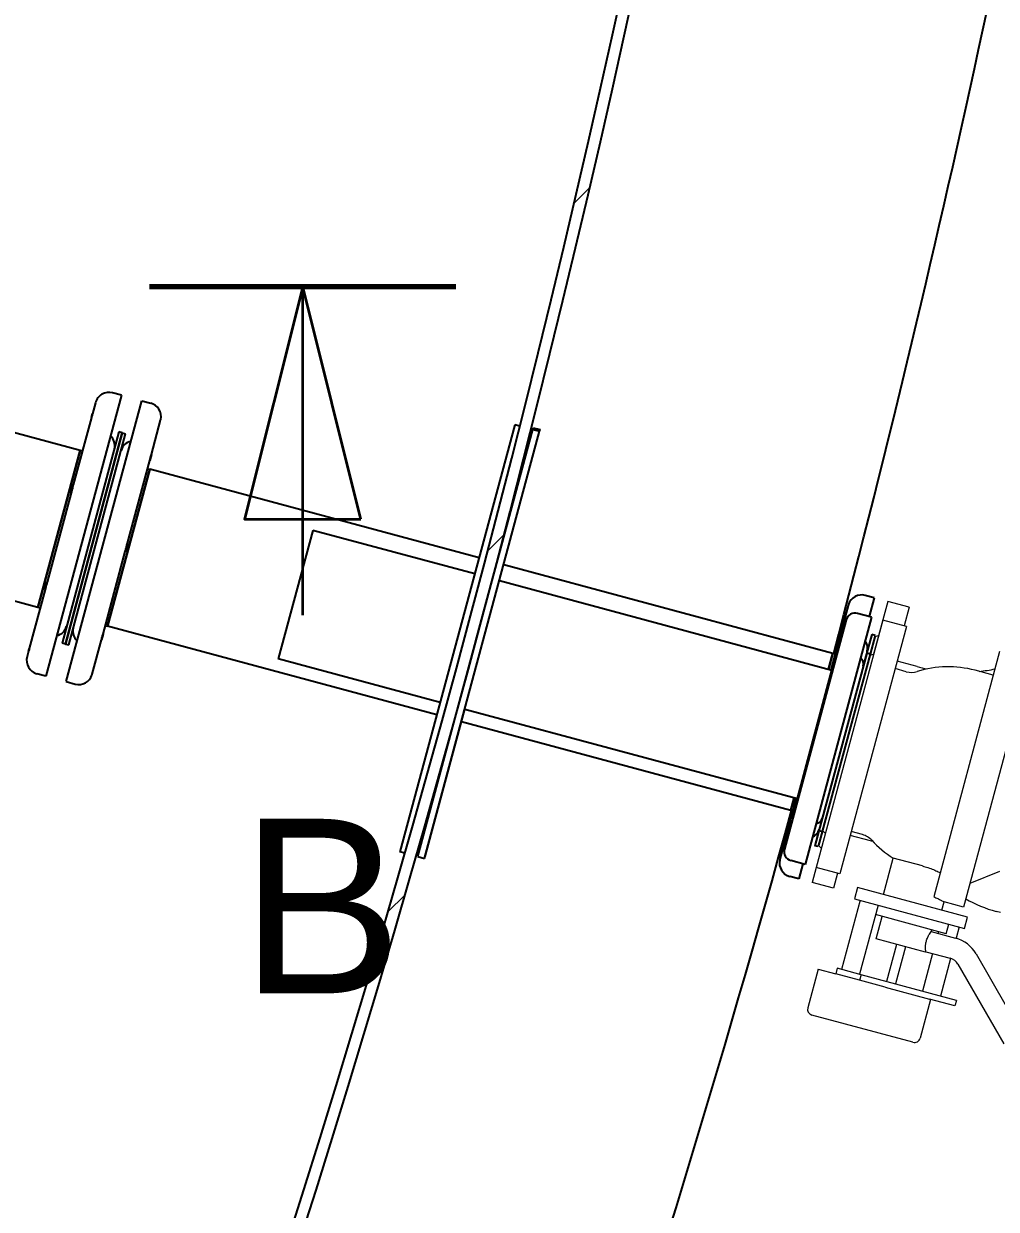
# Model space of a CAD drawing. Header units: millimetres. Extents: x 0 to 157650, y 0 to 89100.
# Drawn here: x 80116 to 82624, y 52001 to 55057 of the extents above; entities that cross this region are included whole.
import ezdxf

# ---------------------------------------------------------------- set-up
doc = ezdxf.new("R2010")
doc.units = ezdxf.units.MM
doc.header["$LTSCALE"] = 150
doc.linetypes.add('CHAIN', pattern=[0.35429999999999995, 0.2362, -0.0295, 0.0591, -0.0295])
for name, color, linetype, lineweight in [('Hatch', 7, 'Continuous', 18), ('Section Line', 7, 'CHAIN', 35), ('Visible', 7, 'Continuous', 25)]:
    doc.layers.add(name, color=color, linetype=linetype, lineweight=lineweight)
doc.layers.add('P_Biomass (BM)', color=150, linetype='Continuous', lineweight=18, true_color=0x007fff)
doc.styles.add('Title', font='arial.ttf')

# ---------------------------------------------------------------- blocks, each defined once
blk = doc.blocks.new('2dTransSection1')
at = {"layer": 'Section Line', "linetype": 'Continuous', "lineweight": 70}
blk.add_line((536.2703782847154, 362.5330789586022), (541.5333967514762, 362.5330789586022), dxfattribs=at)
at = {"layer": 'Section Line', "linetype": 'Continuous'}
for p, q in [((538.9018875180958, 362.5330789586022), (537.9018875180958, 358.5330789586021)), ((538.9018875180958, 358.5330789586021), (538.9018875180958, 362.5330789586022)), ((539.9018875180958, 358.5330789586021), (538.9018875180958, 362.5330789586022)), ((537.9018875180958, 358.5330789586021), (539.9018875180958, 358.5330789586021)), ((538.9018875180958, 356.8828718079424), (538.9018875180958, 358.5330789586021))]:
    blk.add_line(p, q, dxfattribs=at)
at = {"layer": 'Section Line', "linetype": 'Continuous', "flags": 128}
blk.add_lwpolyline([(539.9018856321591, 358.53308056636), (538.9018856321591, 362.53308056636), (537.9018856321591, 358.53308056636), (539.9018856321591, 358.53308056636)], dxfattribs=at)
at = {"layer": 'Section Line'}
blk.add_solid([(539.9018856321591, 358.53308056636), (538.9018856321591, 362.53308056636), (537.9018856321591, 358.53308056636), (539.9018856321591, 358.53308056636)], dxfattribs=at)
at = {"layer": 'Section Line', "insert": (537.8252413208156, 350.3828716887332), "char_height": 3.00000011920929, "attachment_point": 7, "style": 'Title'}
blk.add_mtext('B', dxfattribs=at)

msp = doc.modelspace()

# ---------------------------------------------------------------- hatches: boundary and pattern name
at = {"layer": 'Hatch'}
h = msp.add_hatch(dxfattribs=at)
h.set_pattern_fill('ANSI31', color=256, scale=3810, style=0)
h.set_pattern_definition([(45, (0, 0), (-336.7596045400933, 336.7596045400933), [])])
edge = h.paths.add_edge_path()
edge.add_line((75989.09197072382, 42159.58709388264), (75952.4106119664, 42159.58709388264))
edge.add_ellipse((46662.94927914895, 62779.96184395408), major_axis=(-4008.925785350936, -35594.95630068315), ratio=1, start_angle=61.27960638677425, end_angle=90)
edge.add_line((82257.90557983212, 58771.03605860315), (82287.71710102195, 58767.67849931894))
edge.add_ellipse((46662.949279149, 62779.96184395408), major_axis=(30463.29758906604, -18899.99999999983), ratio=1, start_angle=2.8421709430404007e-13, end_angle=25.39031012699229, ccw=False)
edge.add_ellipse((46662.94927923882, 62779.96184389765), major_axis=(19199.99999987909, 30275.11354226485), ratio=1, start_angle=270.0000000000001, end_angle=270.56598760996, ccw=False)
edge.add_ellipse((46662.94927914807, 62779.96184395474), major_axis=(20620.37475007207, 29326.14269157576), ratio=1, start_angle=269.99999999999994, end_angle=272.73034773299247, ccw=False)

# ---------------------------------------------------------------- linework, layer by layer
at = {"layer": 'P_Biomass (BM)'}
for p, q in [((82343.7887763237, 53567.62670171687), (82307.2316946027, 53431.76253934198)), ((82398.83108403403, 53552.81642278896), (82343.78877632368, 53567.62670171683)), ((82398.83108403401, 53552.81642278896), (82385.8702555177, 53504.64758580431)), ((82330.8717484868, 53519.45388166788), (82159.30000109537, 52882.14458823412)), ((82391.70581740551, 53503.07657850778), (82330.8717484868, 53519.45388166788)), ((82391.70581740548, 53503.0765785078), (82220.13407001404, 52865.76728507403)), ((82310.15425796458, 53477.26233277228), (82320.19526210711, 53479.9415557584)), ((82297.22527668304, 53429.09396281465), (82307.2666351554, 53431.77185751555)), ((82632.14523265549, 53438.34723744648), (82462.04639512778, 52806.50911953439)), ((82391.429237438, 53386.64559679107), (82362.46063319103, 53394.44431258157)), ((82419.7446579883, 53399.62088622063), (82367.62932536668, 53413.6436015582)), ((82710.36046412236, 53417.29070481208), (82538.78871673092, 52779.98141137832)), ((82615.76792949537, 53377.51316852786), (82568.69394759405, 53390.1860816874)), ((82175.56531035092, 52977.18373656161), (82182.90511442669, 52969.82661238645)), ((82278.34785847542, 52966.60083520974), (82249.37925422845, 52974.39955100025)), ((82165.16942214404, 52938.42710992393), (82172.47980100395, 52931.10141880206)), ((82298.92396147116, 52950.59153384691), (82246.74922955596, 52964.63023180122)), ((82332.33209547758, 52812.26106504243), (82357.58623560605, 52906.06845726315)), ((82432.90460664824, 52885.79179620777), (82357.58623560608, 52906.06845726314)), ((82159.34246524856, 52882.13315634534), (82148.91668516705, 52843.38581079161)), ((82220.13407001409, 52865.76728507403), (82159.30000109537, 52882.14458823412)), ((82214.38281379941, 52867.31559621372), (82203.95899287736, 52828.5755318637)), ((82631.76483028871, 52871.4565025654), (82555.16601989097, 52840.81548029701)), ((82203.95899287738, 52828.5755318637), (82148.91668516707, 52843.38581079157)), ((82265.70430570953, 52830.19811136057), (82257.90558991903, 52801.22950711361)), ((82549.59662733004, 52753.77069661342), (82265.70430570953, 52830.1981113605)), ((82272.208838266, 52797.37889119201), (82224.24673615432, 52619.22197507296)), ((82257.90558991906, 52801.22950711357), (82541.79791153957, 52724.80209236649)), ((82318.55860506113, 52784.90094592714), (82270.59650294944, 52606.74402980813)), ((82482.96883756194, 52771.70774293168), (82488.81787440486, 52793.43419611696)), ((82538.78871673092, 52779.98141137832), (82488.8178744049, 52793.43419611696)), ((82494.6129571718, 52711.09698086332), (82311.92969663924, 52760.27763231726)), ((82313.89448138293, 52697.6124523753), (82329.49191296393, 52755.54966086928)), ((82541.79791153948, 52724.8020923665), (82549.59662732999, 52753.77069661346)), ((82634.33197583156, 52765.58863932948), (82623.50943488514, 52768.50066930773)), ((82455.78396428213, 52716.89002075396), (82456.95377165067, 52721.23531139101)), ((82494.61295717178, 52711.09698086332), (82501.24186559374, 52735.72029447324)), ((82527.49466319256, 52728.6527082881), (82519.69433045128, 52699.67809782073)), ((82441.35634006969, 52663.29810289702), (82313.89448138293, 52697.61245237531)), ((82455.78396428206, 52716.89002075391), (82518.69139949881, 52699.95454108137)), ((82474.51598797539, 52716.50733994293), (82473.3461806068, 52712.16204930588)), ((82366.03796902756, 52683.5747639524), (82340.30220691883, 52587.9783699373)), ((82389.21285242504, 52677.33579131991), (82363.47709031637, 52581.73939730491)), ((82441.35634006972, 52663.298102897), (82441.74627585923, 52664.74653310936)), ((82441.74627585919, 52664.74653310934), (82504.65371107594, 52647.8110534368)), ((82459.3084921839, 52660.01856166138), (82433.18279428566, 52562.97373743392)), ((82505.65399520182, 52647.5247784456), (82479.53256108091, 52550.49579216912)), ((82524.67338716338, 52632.41189761813), (82642.76806715678, 52427.3080822167)), ((82571.4705455476, 52659.35676665034), (82689.56522554101, 52454.25295124891)), ((82164.22786612876, 52619.84575760821), (82137.32229665147, 52519.90407295607)), ((82164.22786612873, 52619.84575760827), (82209.7239893166, 52607.59762403273)), ((82213.6233472118, 52622.08192615617), (82209.72398931658, 52607.59762403266)), ((82271.17567883019, 52591.05404957265), (82209.72398931655, 52607.59762403274)), ((82275.07503672548, 52605.53835169609), (82213.62334721182, 52622.08192615621)), ((82275.07503672548, 52605.53835169609), (82271.1756788302, 52591.05404957263)), ((82520.88179478014, 52539.36405385585), (82275.07503672547, 52605.53835169602)), ((82336.95322001242, 52573.34590096091), (82271.17567883022, 52591.05404957259)), ((82336.9532200124, 52573.34590096097), (82451.20489570276, 52542.58790034411)), ((82453.91390859858, 52541.85859970303), (82427.00833912131, 52441.91691505088)), ((82516.98243688488, 52524.87975173235), (82451.20489570273, 52542.58790034402)), ((82520.88179478014, 52539.36405385585), (82516.98243688491, 52524.87975173233)), ((82408.62467910258, 52431.33197082271), (82147.90724087968, 52501.52041293738))]:
    msp.add_line(p, q, dxfattribs=at)
for centre, radius, start, end in [((82499.28537705838, 53132.36550388921), 266.9999999999987, 74.9324778539937, 107.3559401203006), ((82532.22498873512, 53817.65332210272), 432.9006147540964, 254.9400571554111, 258.324579217817), ((82532.22498873512, 53817.65332210272), 432.9006147540949, 276.2467182801328, 281.718122319538), ((82404.56446083296, 53435.43684633054), 50.52840909090845, 254.9324778539827, 287.3559401202237), ((82265.2126350805, 52917.80958567026), 50.52840909090826, 42.50901558765872, 74.93247785398583), ((82186.44363072432, 52532.55909796482), 432.9006147540964, 74.05022773511591, 74.9400571554111), ((82499.28537705838, 53132.36550388921), 266.9999999999985, 222.5090155876895, 237.9466692761246), ((82707.69417826482, 53081.37273418743), 323.999999999999, 239.7690550447139, 254.9400571554063), ((82496.07512370634, 52615.94558876519), 86.99999999999933, 29.93247785396583, 74.93247785400615), ((82496.07512370634, 52615.94558876519), 32.99999999999991, 29.93247785398058, 74.93247785405856), ((82151.80659877496, 52516.00471506087), 14.99999999999988, 164.9324778541362, 254.9324778539291), ((82412.52403699784, 52445.81627294609), 14.99999999999988, 254.932477853979, 344.9324778541468)]:
    msp.add_arc(centre, radius, start, end, dxfattribs=at)
for points, knots in [([(82432.90460664826, 52885.79179620777), (82437.66390384617, 52884.51053302047), (82442.53805541089, 52883.04650523629), (82452.13641951347, 52879.84643387757), (82456.86090683608, 52878.1108818323), (82465.83976472, 52874.53641166855), (82470.10212048402, 52872.69562846766), (82475.66725919698, 52870.14599220371), (82477.25767250928, 52869.39772637709), (82478.77970663604, 52868.66559399058)], [7.884943576013701, 7.884943576013701, 7.884943576013701, 7.884943576013701, 8.377818257582677, 8.377818257582677, 8.87069293915165, 8.87069293915165, 9.363567620720627, 9.363567620720627, 9.571640836282484, 9.571640836282484, 9.571640836282484, 9.571640836282484]), ([(82462.04639512778, 52806.50911953439), (82464.15136369027, 52805.58880115324), (82466.1285007033, 52804.69917763836), (82471.14544539872, 52802.39283248856), (82474.119230345, 52800.96648936766), (82479.34915249037, 52798.38655947844), (82481.60595719854, 52797.23392580055), (82485.2277274098, 52795.35403753009), (82486.595760864, 52794.62599472871), (82488.39103152818, 52793.66586898934), (82488.81787440486, 52793.43419611696), (82488.81787440486, 52793.43419611696)], [9.550416921373783, 9.550416921373783, 9.550416921373783, 9.550416921373783, 9.834153185202354, 9.834153185202354, 10.32582809563035, 10.32582809563035, 10.81750300605835, 10.81750300605835, 11.30917791648635, 11.30917791648635, 11.80085282691031, 11.80085282691031, 11.80085282691435, 11.80085282691435]), ([(82441.74627585922, 52664.74653310936), (82441.74627585922, 52664.74653310936), (82441.64344716883, 52665.49307412747), (82441.34096812103, 52668.44139502381), (82441.15295900415, 52670.63788186057), (82441.00170817332, 52675.59745837688), (82441.02855269687, 52678.70600954261), (82441.66456611492, 52685.4086867094), (82442.29496299059, 52689.00146359482), (82444.0815528147, 52695.63781436803), (82445.34007453406, 52699.06149207644), (82448.15503254232, 52705.1775697151), (82449.69243261835, 52707.87946016154), (82452.3131458873, 52712.09278877405), (82453.57846835983, 52713.8980203084), (82455.32024014744, 52716.29600294412), (82455.78396428205, 52716.89002075383), (82455.78396428213, 52716.89002075395)], [1.373759576401338, 1.373759576401338, 1.373759576401388, 1.373759576401388, 1.717007822159486, 1.717007822159486, 2.060256067917633, 2.060256067917633, 2.403887610360155, 2.403887610360155, 2.747519152802676, 2.747519152802676, 3.091150695245198, 3.091150695245198, 3.43478223768772, 3.43478223768772, 3.778030483445867, 3.778030483445867, 4.121278729169355, 4.121278729169355, 4.121278729204015, 4.121278729204015])]:
    msp.add_open_spline(points, degree=3, knots=knots, dxfattribs=at)
at = {"layer": 'Visible', "color": 9, "true_color": 0xc0c0c0}
for p, q in [((80261.3376456729, 53956.61897547558), (79102.55222018684, 54268.41432130521)), ((80368.05962738085, 54099.23777199376), (80173.18753623731, 53374.99688106497)), ((80368.05962738086, 54099.23777199385), (80344.88391887111, 54105.47367891044)), ((80225.33288038414, 53360.96609050266), (80420.20497152768, 54085.20698143147)), ((80300.76649573166, 54080.06397652067), (80292.9335032963, 54050.95270980855)), ((80420.20497152764, 54085.20698143147), (80443.38068003739, 54078.97107451488)), ((80290.40208679852, 54041.54471644793), (80243.75282077985, 53868.17301512173)), ((80290.40208679851, 54041.54471644785), (80292.9335032963, 54050.95270980853)), ((80444.9851141412, 53946.38152275496), (80468.7437525186, 54034.68035161618)), ((81382.25718766166, 54023.37790078059), (81085.90598763901, 52922.57093939037)), ((81132.25575444374, 52910.09299412357), (81428.60695446648, 54010.89995551412)), ((81149.63691699202, 52905.41376464952), (81445.98811701476, 54006.22072604008)), ((81281.04774319867, 53462.78607249818), (81429.76665481461, 54015.49896439895)), ((81395.25881577136, 54019.8776975408), (81382.25718766167, 54023.37790078051)), ((81428.60695446644, 54010.89995551419), (81445.98811701468, 54006.22072604015)), ((81429.76665481461, 54015.49896439895), (81447.14843619696, 54010.82203421149)), ((81445.91561059699, 54006.2402456875), (81447.1484361969, 54010.82203421151)), ((80361.27726946132, 54004.75497133116), (80214.73345692139, 53460.12582135271)), ((80369.96816015246, 54002.41650623744), (80223.42434761253, 53457.78735625898)), ((80223.42434761247, 53457.78735625904), (80369.96816015242, 54002.41650623749)), ((80232.11523830361, 53455.44889116531), (80378.65905084356, 54000.07804114377)), ((80369.96816015242, 54002.41650623744), (80361.27726946134, 54004.75497133115)), ((80369.96816015242, 54002.4165062375), (80378.65905084353, 54000.0780411438)), ((80261.33764567283, 53956.61897547552), (80152.44312114181, 53551.9131656245)), ((80152.44312114181, 53551.9131656245), (80261.33764567283, 53956.61897547552)), ((80267.13157280021, 53955.05999874632), (80261.33764567276, 53956.6189754755)), ((80444.9851141412, 53946.38152275499), (80440.93236494451, 53931.31950606653)), ((80383.57392998291, 53718.14724627759), (80440.9323649445, 53931.31950606649)), ((80440.94938662316, 53908.29069687195), (80332.05486209215, 53503.58488702093)), ((80332.05486209212, 53503.58488702096), (80440.94938662314, 53908.29069687198)), ((80435.15545949577, 53909.84967360102), (80440.9493866231, 53908.2906968719)), ((81289.78678128672, 53679.8933221714), (80440.94938662309, 53908.29069687193)), ((80152.44312114194, 53551.91316562456), (78993.6576956558, 53863.70851145426)), ((80238.32680496137, 53848.00726174215), (80243.75282077985, 53868.17301512173)), ((80238.32680496138, 53848.00726174216), (80176.37262632456, 53617.75494972875)), ((80861.50334723217, 53750.83150073471), (80772.36402575168, 53419.72035419023)), ((81278.65124839052, 53638.52999335784), (80861.50334723215, 53750.83150073476)), ((80383.57392998293, 53718.1472462776), (80377.84247670602, 53696.84633652068)), ((80320.48403844425, 53483.67406446671), (80377.842476706, 53696.84633652066)), ((81353.51998025549, 53662.74457799812), (82202.30323336192, 53434.3617712108)), ((80171.23049766221, 53598.64426116453), (80176.37262632456, 53617.75494972874)), ((81342.38217774357, 53621.37281861718), (82199.85286345833, 53390.53083123104)), ((80171.2304976622, 53598.64426116453), (80130.26332400701, 53446.3900200736)), ((82309.02521506984, 53576.98056772927), (82285.84950656007, 53583.21647464586)), ((82309.02521506988, 53576.98056772917), (82296.06758265341, 53528.82360902585)), ((80158.23704826926, 53550.35418889535), (80152.44312114181, 53551.91316562452)), ((82241.68545331317, 53557.63347175717), (82217.92681095209, 53469.33462809071)), ((82236.27853398917, 53520.0650854898), (82077.1847318717, 52929.10555884857)), ((82301.90314532781, 53527.25260151787), (82130.33139794623, 52889.94330808122)), ((82301.9031453278, 53527.25260151792), (82265.69239001888, 53537.00099625551)), ((80326.26093496471, 53505.14386375008), (80332.05486209212, 53503.58488702089)), ((81180.83872074608, 53275.20191729849), (80332.05486209206, 53503.58488702101)), ((80223.42434761251, 53457.78735625893), (80214.73345692144, 53460.12582135265)), ((80223.42434761253, 53457.78735625902), (80232.11523830364, 53455.44889116531)), ((80292.67264233988, 53380.31318721436), (80316.43128868462, 53468.61204568606)), ((80320.48403844422, 53483.67406446665), (80316.43128868462, 53468.61204568604)), ((82213.87406147392, 53454.27261035611), (82217.92681095209, 53469.33462809072)), ((82302.24285715036, 53482.49776706652), (82280.59506213554, 53402.04387417626)), ((82310.9337478415, 53480.1593019728), (82297.9751871907, 53431.99889349253)), ((82310.93374784148, 53480.15930197277), (82302.24285715041, 53482.49776706647)), ((80128.41727173171, 53439.52917849936), (80124.6021253379, 53425.35021112104)), ((80128.41727173171, 53439.52917849936), (80130.26332400701, 53446.39002007361)), ((82289.31456807745, 53434.33044203575), (82166.09485859431, 52976.62649493127)), ((82298.00514935158, 53431.99082729873), (82174.78543986844, 52974.28688019425)), ((82202.30323336185, 53434.36177121088), (82191.14069232396, 53392.87625823225)), ((82191.14069232397, 53392.87625823225), (82202.30323336186, 53434.36177121091)), ((82213.87406147394, 53454.27261035616), (82196.93441322411, 53391.31651506063)), ((82208.09716048927, 53432.80279448165), (82202.30323336182, 53434.36177121082)), ((82298.0051493516, 53431.99082729883), (82289.31456807745, 53434.33044203583)), ((81189.51192691007, 53307.4188468133), (80772.36402575164, 53419.72035419029)), ((80173.18753623737, 53374.99688106498), (80150.01182772762, 53381.23278798157)), ((82110.71354197782, 53059.4196846864), (82199.85286345833, 53390.53083123099)), ((82199.85286345833, 53390.53083123099), (82110.71354197782, 53059.4196846864)), ((82201.3012936707, 53390.14089544148), (82199.85286345832, 53390.53083123099)), ((80225.33288038409, 53360.96609050263), (80248.50858889383, 53354.73018358603)), ((81150.94285765874, 52909.97587999974), (81253.26505960687, 53290.25569465072)), ((81253.24285626314, 53290.26167207256), (82110.71354197782, 53059.41968468643)), ((81244.5983846624, 53258.04605218009), (82093.40870883092, 53029.65596135988)), ((82102.0451714736, 53061.75332000243), (82093.40870883083, 53029.65596135986)), ((82093.40870883084, 53029.65596135989), (82102.0451714736, 53061.7533200024)), ((82107.83889237374, 53060.1935768308), (82093.42573497367, 53006.62716875636)), ((82112.16197219012, 53059.0297488969), (82110.7135419778, 53059.41968468643)), ((82099.20263595828, 53028.0969846307), (82093.40870883083, 53029.65596135988)), ((82089.37298549552, 52991.5651510218), (82093.42573497369, 53006.62716875639)), ((82089.37298549552, 52991.5651510218), (82065.61434313444, 52903.26630735535)), ((82166.12544316024, 52976.61826117821), (82155.6990446104, 52937.86861708807)), ((82175.59081952783, 52977.15816718947), (82164.38993530154, 52935.53015199435)), ((82174.78543986844, 52974.28688019425), (82166.0948585943, 52976.62649493125)), ((82164.38993530153, 52935.53015199428), (82155.69904461048, 52937.86861708799)), ((81098.90761574874, 52919.07073615071), (81085.90598763901, 52922.57093939042)), ((81132.2557544438, 52910.09299412356), (81149.63691699205, 52905.41376464951)), ((81150.87034867745, 52909.99539005086), (81150.9428576588, 52909.97587999972)), ((82130.33139794628, 52889.94330808127), (82094.12064263737, 52899.69170281887)), ((82124.58014094667, 52891.49161943221), (82114.15312392634, 52852.73967680037)), ((82114.15312392634, 52852.7396768004), (82090.97741541658, 52858.97558371699))]:
    msp.add_line(p, q, dxfattribs=at)
for centre, radius, start, end in [((46662.94927914889, 62779.96184395414), 35819.99999999996, 324.8536776223305, 353.5740712355561), ((46662.94927914889, 62779.96184395414), 35849.99999999997, 324.8874257656135, 353.5740712355561), ((46662.949279149, 62779.96184395414), 36750.00000000001, 345.2667618002234, 350.4211339663146), ((80335.53005849628, 54070.71011614588), 35.99999999999994, 74.94005715635862, 164.9400571564657), ((80434.02681966244, 54044.20751175028), 35.99999999999997, 348.5233788549324, 74.94005715635866), ((80317.71834479192, 53969.87488988578), 32.99999999999996, 344.9400571564873, 47.90436536701608), ((80398.83332457587, 53948.04921567775), 32.99999999999999, 101.9757489458351, 164.9400571564874), ((82276.49564618523, 53548.45291188123), 35.99999999999986, 74.94005715635862, 161.3567354580623), ((82259.4534173868, 53513.82611285785), 24.0000000000075, 74.93247785485158, 164.9324778548762), ((80194.5591831892, 53512.15464681873), 32.99999999999996, 281.9757489458351, 344.9400571564873), ((80275.67416297316, 53490.32897261074), 32.99999999999997, 164.9400571564874, 227.904365367016), ((82258.68393248088, 53447.61768562117), 32.99999999999989, 344.9400571564873, 35.33995504732292), ((80159.36568810257, 53415.99635074619), 35.99999999999994, 164.9400571564657, 254.9400571563586), ((82260.06802194589, 53406.47564820467), 21.00000000000627, 344.9324778549916, 49.55554432964666), ((80257.8624492688, 53389.49374635062), 35.99999999999997, 254.9400571563586, 341.3567354580623), ((46662.949279149, 62779.96184395414), 36750.00000000001, 338.3527594504116, 344.6133525126718), ((82154.78535877992, 53015.39949086851), 21.00000000000654, 280.3094113798674, 344.9324778549635), ((82135.52477087815, 52989.89744255412), 32.99999999999989, 294.3838688595375, 342.4476257692137), ((82100.35961526938, 52922.86658621655), 24.0000000000075, 164.9324778548516, 254.932477854827), ((82100.33127579153, 52893.73914648157), 35.99999999999986, 168.5233788549324, 254.9400571563586)]:
    msp.add_arc(centre, radius, start, end, dxfattribs=at)
for points, knots in [([(80292.9335032963, 54050.95270980855), (80292.93311836374, 54050.95127920913), (80292.93269969184, 54050.94962878094), (80292.91097535232, 54050.86004765265), (80292.80643972897, 54050.29261646949), (80292.30838052082, 54048.32857111516), (80291.93322632975, 54046.98916774592), (80291.1355216652, 54044.1914221551), (80290.77476790687, 54042.92978342363), (80290.40208679852, 54041.54471644791)], [-2.355385175718739, -2.355385175718739, -2.355385175718739, -2.355385175718739, -2.348881911791591, -2.348881911791591, -2.043887780416591, -2.043887780416591, -1.754333114175544, -1.754333114175544, -1.56067003074882, -1.56067003074882, -1.56067003074882, -1.56067003074882]), ([(80468.7437525186, 54034.68035161618), (80468.75038345279, 54034.70499544102), (80468.75694347918, 54034.72946591069), (80469.07498484221, 54035.92010777423), (80469.22673886945, 54036.66311911266), (80469.29924521343, 54037.00695845039), (80469.30755797598, 54037.04452630364), (80469.30788513077, 54037.04444124947)], [-2.355385897472318, -2.355385897472318, -2.355385897472318, -2.355385897472318, -2.349031193155485, -2.349031193155485, -2.043971453062071, -2.043971453062071, -1.958115187183553, -1.958115187183553, -1.958115187183553, -1.958115187183553]), ([(80440.9323649445, 53931.31950606649), (80440.94752657237, 53931.37585416034), (80440.96264806733, 53931.43214753716), (80441.68506085334, 53934.12583283341), (80442.30066575731, 53936.59264975692), (80443.41200659717, 53940.83595240624), (80443.9042861172, 53942.61065131794), (80444.58766732016, 53944.98351448868), (80444.82000744913, 53945.76790478101), (80444.9851141412, 53946.38152275496)], [-2.355385175719605, -2.355385175719605, -2.355385175719605, -2.355385175719605, -2.348881911792458, -2.348881911792458, -2.043887780417346, -2.043887780417346, -1.754333114176159, -1.754333114176159, -1.560670030749367, -1.560670030749367, -1.560670030749367, -1.560670030749367]), ([(80243.75282077985, 53868.17301512171), (80243.74139852892, 53868.1305643986), (80243.72995865278, 53868.08795799828), (80243.16843869115, 53865.99242946712), (80242.57832685586, 53863.62026411495), (80241.25636467087, 53858.59406651345), (80240.54258875863, 53855.99614543007), (80239.30507503774, 53851.56387555558), (80238.80337238476, 53849.77842154893), (80238.32680496138, 53848.00726174215)], [-2.355385897473173, -2.355385897473173, -2.355385897473173, -2.355385897473173, -2.349031193156337, -2.349031193156337, -2.043971453062784, -2.043971453062784, -1.754359642054924, -1.754359642054924, -1.560670043043396, -1.560670043043396, -1.560670043043396, -1.560670043043396]), ([(80377.842476706, 53696.84633652068), (80377.85679792355, 53696.89956123487), (80377.87112260514, 53696.95288899635), (80378.57331598188, 53699.57122938264), (80379.26608622476, 53702.3249240556), (80380.71124481886, 53707.80898033034), (80381.44855478339, 53710.49436556978), (80382.6631231313, 53714.84135911109), (80383.13904287928, 53716.53099111483), (80383.57392998291, 53718.14724627759)], [-2.355385897473158, -2.355385897473158, -2.355385897473158, -2.355385897473158, -2.349031193156322, -2.349031193156322, -2.043971453062818, -2.043971453062818, -1.75435964205497, -1.75435964205497, -1.560670043043428, -1.560670043043428, -1.560670043043428, -1.560670043043428]), ([(80176.37262632456, 53617.75494972874), (80176.35648026592, 53617.69494300418), (80176.34035572517, 53617.63492181404), (80175.56900651661, 53614.75936461375), (80174.86538220811, 53611.96542413145), (80173.51078834596, 53606.8180731674), (80172.86861922995, 53604.48631052284), (80171.8919788443, 53601.02355145932), (80171.5316929283, 53599.7636514609), (80171.23049766221, 53598.64426116453)], [-2.35538517571905, -2.35538517571905, -2.35538517571905, -2.35538517571905, -2.348881911791905, -2.348881911791905, -2.043887780416902, -2.043887780416902, -1.75433311417578, -1.75433311417578, -1.56067003074902, -1.56067003074902, -1.56067003074902, -1.56067003074902]), ([(82242.38350634249, 53559.96158062378), (82242.38408050893, 53559.96139662698), (82242.3759491577, 53559.93504851888), (82242.28107282253, 53559.64743465613), (82242.02413084559, 53558.89216465867), (82241.68545331317, 53557.63347175717)], [-3.131039610348444, -3.131039610348444, -3.131039610348444, -3.131039610348444, -3.041740282406015, -3.041740282406015, -2.642668538741958, -2.642668538741958, -2.642668538741958, -2.642668538741958]), ([(80316.43128868462, 53468.61204568606), (80316.43685361257, 53468.63272770547), (80316.44244992023, 53468.65362078416), (80316.7120579833, 53469.66446019911), (80317.04972151773, 53471.09830978535), (80317.9651635287, 53474.6135556794), (80318.52346284919, 53476.63361676075), (80319.5819667005, 53480.40062087527), (80320.0342056119, 53482.00226359791), (80320.48403844425, 53483.67406446671)], [-2.35538517571905, -2.35538517571905, -2.35538517571905, -2.35538517571905, -2.348881911791905, -2.348881911791905, -2.043887780416902, -2.043887780416902, -1.75433311417578, -1.75433311417578, -1.56067003074902, -1.56067003074902, -1.56067003074902, -1.56067003074902]), ([(82217.92681095209, 53469.33462809071), (82217.9212460252, 53469.31394607521), (82217.91564971858, 53469.29305300045), (82217.64604170584, 53468.28221377253), (82217.30837821728, 53466.84836435678), (82216.39293628547, 53463.33311875691), (82215.83463699822, 53461.31305779906), (82214.77613319145, 53457.54605385011), (82214.32389429482, 53455.94441118233), (82213.87406147394, 53454.27261035615)], [-2.355385175718739, -2.355385175718739, -2.355385175718739, -2.355385175718739, -2.348881911791591, -2.348881911791591, -2.043887780416591, -2.043887780416591, -1.754333114175544, -1.754333114175544, -1.56067003074882, -1.56067003074882, -1.56067003074882, -1.56067003074882]), ([(80130.26332400701, 53446.3900200736), (80130.25243370197, 53446.34954632395), (80130.2416033286, 53446.30920513684), (80129.71375738342, 53444.33882587421), (80129.33488149663, 53442.7517175851), (80128.75735746138, 53440.49221964613), (80128.55471431946, 53439.79392026219), (80128.38624452818, 53439.33474537269), (80128.36671672645, 53439.34129114296), (80128.41727173171, 53439.52917849936)], [-2.355385897473158, -2.355385897473158, -2.355385897473158, -2.355385897473158, -2.349031193156322, -2.349031193156322, -2.043971453062818, -2.043971453062818, -1.75435964205497, -1.75435964205497, -1.560670043043428, -1.560670043043428, -1.560670043043428, -1.560670043043428]), ([(80291.97427772505, 53377.98521390975), (80291.97505059304, 53377.98499889641), (80292.04333768298, 53378.19078671071), (80292.2959244904, 53378.99223843729), (80292.47128314672, 53379.56483704987), (80292.67264233988, 53380.31318721436)], [-1.958115187184211, -1.958115187184211, -1.958115187184211, -1.958115187184211, -1.754359642054924, -1.754359642054924, -1.560670043043396, -1.560670043043396, -1.560670043043396, -1.560670043043396]), ([(82093.42573497367, 53006.62716875636), (82093.41057334542, 53006.57082066107), (82093.39545185007, 53006.51452728281), (82092.67303904518, 53003.8208419164), (82092.05743411464, 53001.35402489414), (82090.94609320923, 52997.11072200121), (82090.45381365137, 52995.33602294895), (82089.77043237782, 52992.9631595158), (82089.53809221882, 52992.17876911188), (82089.37298549552, 52991.5651510218)], [-2.35538517571905, -2.35538517571905, -2.35538517571905, -2.35538517571905, -2.348881911791905, -2.348881911791905, -2.043887780416902, -2.043887780416902, -1.75433311417578, -1.75433311417578, -1.56067003074902, -1.56067003074902, -1.56067003074902, -1.56067003074902]), ([(82065.61434313444, 52903.26630735534), (82065.60771219927, 52903.24166352682), (82065.60115217189, 52903.21719305343), (82065.28311075993, 52902.02655100809), (82065.13135668146, 52901.28353947926), (82065.0588502584, 52900.93969983553), (82065.05053748052, 52900.90213192753), (82065.05021032252, 52900.90221698255)], [-2.355385897473158, -2.355385897473158, -2.355385897473158, -2.355385897473158, -2.349031193156322, -2.349031193156322, -2.043971453062818, -2.043971453062818, -1.958115123564273, -1.958115123564273, -1.958115123564273, -1.958115123564273])]:
    msp.add_open_spline(points, degree=3, knots=knots, dxfattribs=at)

# ---------------------------------------------------------------- block references
at = {"layer": 'Section Line', "xscale": 150, "yscale": 150, "zscale": 150}
msp.add_blockref('2dTransSection1', (0, 0), dxfattribs=at)

doc.saveas('drawing.dxf')
